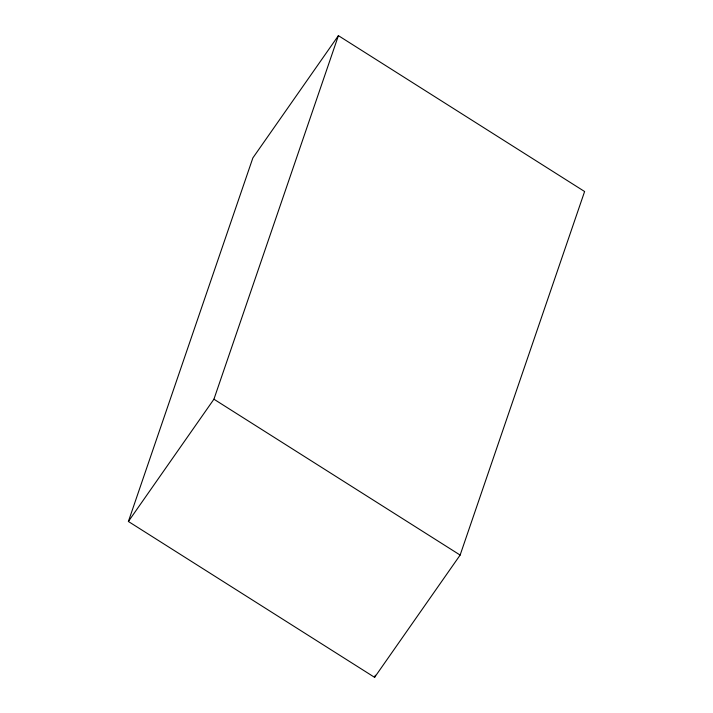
<?xml version="1.0" encoding="UTF-8"?>
<svg xmlns="http://www.w3.org/2000/svg" width="713" height="713" viewBox="0 0 713 713"><rect width="100%" height="100%" fill="white"/><g stroke="black" fill="none" stroke-linecap="round" stroke-linejoin="round"><path stroke-width="1.07" d="M128.393 521.479L252.865 157.929L338.399 35.65L584.607 191.521L460.135 555.07L374.601 677.35L128.393 521.479L213.927 399.2L338.399 35.65M374.601 677.35L375.323 675.247M213.927 399.2L460.135 555.07"/></g></svg>
